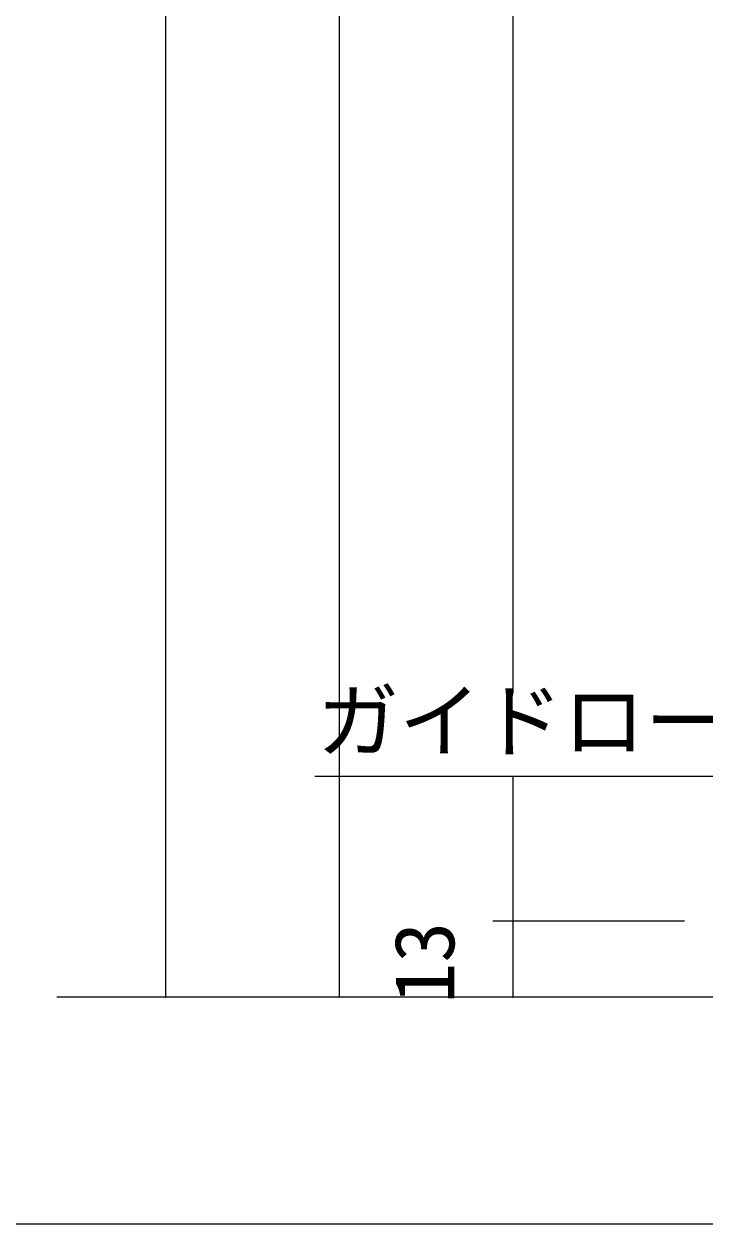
# Model space of a CAD drawing. Units: millimetres, scale not verified. Extents: x -800 to 800, y -554 to 554.
# Drawn here: x -593.1 to -476.9, y -27 to 178 of the extents above; entities that cross this region are included whole.
import ezdxf
from ezdxf.enums import TextEntityAlignment as Align

# ---------------------------------------------------------------- set-up
doc = ezdxf.new("R2010")
doc.units = ezdxf.units.MM
doc.header["$LTSCALE"] = 4
for name, color, linetype, lineweight in [('1-0', 7, 'Continuous', 25), ('1-4_0', 7, 'Continuous', 25), ('2-0', 7, 'Continuous', 25)]:
    doc.layers.add(name, color=color, linetype=linetype, lineweight=lineweight)
doc.styles.add('ＭＳ ゴシック', font='')
doc.styles.get('ＭＳ ゴシック').set_extended_font_data('MS Gothic')

msp = doc.modelspace()

# ---------------------------------------------------------------- linework, layer by layer
at = {"layer": '1-0'}
msp.add_lwpolyline([(152, -27), (-780, -27), (-780, 534)], dxfattribs=at)
msp.add_lwpolyline([(152, -27), (-780, -27), (-780, 534)], dxfattribs=at)
at = {"layer": '1-4_0'}
msp.add_lwpolyline([(152, -27), (-780, -27), (-780, 534)], dxfattribs=at)
at = {"layer": '2-0'}
for p, q in [((-568.962, 184.929), (-568.962, 11.797)), ((-539.317, 184.929), (-539.317, 11.797)), ((-509.672, 184.929), (-509.672, 63.639)), ((-543.454, 49.463), (-442.344, 49.463)), ((-509.672, 49.463), (-509.672, 11.797)), ((-513.081, 24.797), (-480.376, 24.797)), ((-509.628, 24.801), (-509.628, 24.797)), ((-587.531, 11.797), (-99.614, 11.797)), ((-568.927, 11.801), (-568.927, 11.797)), ((-539.277, 11.801), (-539.277, 11.797)), ((-509.628, 11.801), (-509.628, 11.797))]:
    msp.add_line(p, q, dxfattribs=at)
for centre, radius, start, end in [((-509.679, 24.797), 0.034, 169.66792, 176.48365), ((-509.679, 24.797), 0.0336, 176.49842, 183.50158), ((-509.679, 24.797), 0.034, 183.51635, 190.33208), ((-509.676, 24.796), 0.0372, 157.02491, 163.15709), ((-509.677, 24.796), 0.0353, 163.1618, 169.65809), ((-509.677, 24.797), 0.0353, 190.34191, 196.8382), ((-509.676, 24.797), 0.0372, 196.84291, 202.97509), ((-509.673, 24.795), 0.0395, 151.26123, 157.02452), ((-509.673, 24.798), 0.0395, 202.97548, 208.73877), ((-509.671, 24.794), 0.042, 145.84337, 151.26406), ((-509.671, 24.8), 0.042, 208.73594, 214.15663), ((-509.669, 24.792), 0.0444, 140.7223, 145.84837), ((-509.669, 24.801), 0.0444, 214.15163, 219.2777), ((-509.668, 24.791), 0.0464, 135.83518, 140.72872), ((-509.668, 24.802), 0.0464, 219.27128, 224.16482), ((-509.667, 24.79), 0.0478, 131.11038, 135.84255), ((-509.667, 24.803), 0.0478, 224.15745, 228.88962), ((-509.666, 24.79), 0.0483, 126.46998, 131.11849), ((-509.666, 24.804), 0.0483, 228.88151, 233.53002), ((-509.667, 24.79), 0.0477, 121.83029, 126.47884), ((-509.667, 24.803), 0.0477, 233.52116, 238.16971), ((-509.668, 24.792), 0.0461, 117.10086, 121.84002), ((-509.668, 24.802), 0.0461, 238.15998, 242.89914), ((-509.669, 24.794), 0.0434, 112.18274, 117.11163), ((-509.669, 24.799), 0.0434, 242.88837, 247.81726), ((-509.67, 24.797), 0.04, 106.96664, 112.19467), ((-509.67, 24.796), 0.04, 247.80533, 253.03336), ((-509.671, 24.801), 0.036, 101.33211, 106.97957), ((-509.671, 24.792), 0.036, 253.02043, 258.66789), ((-509.672, 24.805), 0.0318, 95.15006, 101.34529), ((-509.672, 24.788), 0.0318, 258.65471, 264.84994), ((-509.672, 24.806), 0.0313, 88.38364, 94.86852), ((-509.672, 24.788), 0.0313, 265.13148, 271.61636), ((-509.672, 24.794), 0.0434, 83.12314, 88.57708), ((-509.672, 24.8), 0.0434, 271.42292, 276.87686), ((-509.673, 24.792), 0.0453, 77.89537, 83.12598), ((-509.673, 24.802), 0.0453, 276.87402, 282.10463), ((-509.673, 24.79), 0.047, 72.84997, 77.89942), ((-509.673, 24.803), 0.047, 282.10058, 287.15003), ((-509.673, 24.789), 0.0483, 67.9366, 72.85478), ((-509.673, 24.805), 0.0483, 287.14522, 292.0634), ((-509.674, 24.788), 0.0491, 63.10034, 67.94188), ((-509.674, 24.805), 0.0491, 292.05812, 296.89966), ((-509.674, 24.788), 0.0492, 58.28351, 63.10588), ((-509.674, 24.805), 0.0492, 296.89412, 301.71649), ((-509.673, 24.788), 0.0486, 53.42696, 58.28916), ((-509.673, 24.805), 0.0486, 301.71084, 306.57304), ((-509.673, 24.789), 0.0474, 48.47111, 53.43255), ((-509.673, 24.804), 0.0474, 306.56745, 311.52889), ((-509.671, 24.791), 0.0457, 43.35728, 48.47643), ((-509.671, 24.803), 0.0457, 311.52357, 316.64272), ((-509.67, 24.792), 0.0435, 38.02972, 43.36198), ((-509.67, 24.801), 0.0435, 316.63802, 321.97028), ((-509.668, 24.794), 0.0412, 32.43901, 38.03329), ((-509.668, 24.8), 0.0412, 321.96671, 327.56099), ((-509.666, 24.795), 0.0389, 26.54704, 32.44071), ((-509.666, 24.799), 0.0389, 327.55929, 333.45296), ((-509.664, 24.796), 0.0368, 20.33391, 26.54599), ((-509.664, 24.798), 0.0368, 333.45401, 339.66609), ((-509.663, 24.796), 0.0351, 13.80584, 20.32921), ((-509.663, 24.797), 0.0351, 339.67079, 346.19416), ((-509.662, 24.797), 0.0339, 7.00248, 13.79688), ((-509.662, 24.797), 0.0339, 346.20312, 352.99752), ((-509.661, 24.797), 0.0335, 353.01066, 359.99945), ((-568.962, 11.797), 0.041, 171.54312, 177.18641), ((-568.965, 11.797), 0.0378, 177.03993, 182.96007), ((-568.967, 11.797), 0.0357, 183.12327, 189.10357), ((-568.962, 11.797), 0.0404, 165.91706, 171.53953), ((-568.965, 11.797), 0.0376, 189.1023, 194.81135), ((-568.963, 11.797), 0.04, 154.78523, 160.32681), ((-568.962, 11.797), 0.0401, 160.3286, 165.91437), ((-568.963, 11.798), 0.0394, 194.80826, 200.28022), ((-568.962, 11.799), 0.0411, 200.27599, 205.55649), ((-568.963, 11.797), 0.04, 149.28662, 154.78427), ((-568.96, 11.799), 0.0425, 205.55164, 210.69284), ((-568.963, 11.797), 0.04, 143.82571, 149.28631), ((-568.96, 11.8), 0.0435, 210.68774, 215.74477), ((-568.959, 11.8), 0.0439, 215.73969, 220.76823), ((-568.962, 11.797), 0.0401, 138.39047, 143.82588), ((-568.962, 11.797), 0.0401, 132.96563, 138.39089), ((-568.959, 11.8), 0.0438, 220.76339, 225.81781), ((-568.96, 11.799), 0.0433, 225.81343, 230.94516), ((-568.962, 11.797), 0.0401, 127.53469, 132.96608), ((-568.963, 11.797), 0.04, 122.08191, 127.53495), ((-568.96, 11.799), 0.0424, 230.94151, 236.1971), ((-568.963, 11.797), 0.04, 116.59423, 122.08175), ((-568.961, 11.798), 0.0412, 236.19454, 241.61322), ((-568.963, 11.797), 0.04, 111.06315, 116.59344), ((-568.961, 11.797), 0.0399, 241.61216, 247.22264), ((-568.963, 11.797), 0.0401, 105.48647, 111.06159), ((-568.962, 11.796), 0.0388, 247.22356, 253.04013), ((-568.962, 11.797), 0.0403, 99.86956, 105.48401), ((-568.962, 11.795), 0.0378, 253.04346, 259.06198), ((-568.962, 11.796), 0.0408, 94.22616, 99.86619), ((-568.962, 11.794), 0.0372, 259.06797, 265.26257), ((-568.962, 11.8), 0.0373, 88.48374, 94.47024), ((-568.962, 11.79), 0.0333, 264.99514, 271.69585), ((-568.962, 11.809), 0.0279, 81.42033, 88.21513), ((-568.962, 11.782), 0.0252, 272.01872, 279.55477), ((-568.963, 11.808), 0.0297, 74.97948, 81.41745), ((-568.963, 11.784), 0.0276, 279.5604, 286.5263), ((-568.963, 11.806), 0.0317, 68.88813, 74.98022), ((-568.964, 11.787), 0.0305, 286.52472, 292.92869), ((-568.964, 11.804), 0.0339, 63.11043, 68.89128), ((-568.965, 11.79), 0.0338, 292.92272, 298.81876), ((-568.965, 11.802), 0.0361, 57.5965, 63.11495), ((-568.966, 11.793), 0.0372, 298.8106, 304.27735), ((-568.966, 11.8), 0.0381, 52.28986, 57.60165), ((-568.968, 11.796), 0.0404, 304.26842, 309.39442), ((-568.967, 11.799), 0.0398, 47.13241, 52.29512), ((-568.97, 11.798), 0.0431, 309.38547, 314.26066), ((-568.968, 11.798), 0.0411, 42.06763, 47.13744), ((-568.971, 11.799), 0.0452, 314.25202, 318.96376), ((-568.969, 11.797), 0.042, 37.0427, 42.07221), ((-568.972, 11.8), 0.0464, 318.95552, 323.58734), ((-568.973, 11.8), 0.0466, 323.57948, 328.21123), ((-568.969, 11.797), 0.0424, 32.00991, 37.04664), ((-568.969, 11.797), 0.0425, 26.92804, 32.01303), ((-568.972, 11.8), 0.046, 328.20373, 332.91209), ((-568.969, 11.797), 0.0424, 21.76387, 26.93014), ((-568.971, 11.799), 0.0445, 332.905, 337.7637), ((-568.969, 11.797), 0.0421, 16.49382, 21.76473), ((-568.969, 11.799), 0.0425, 337.75721, 342.83631), ((-568.968, 11.797), 0.0418, 11.10593, 16.49324), ((-568.966, 11.798), 0.04, 342.83085, 348.19445), ((-568.968, 11.797), 0.0416, 5.60157, 11.10374), ((-568.962, 11.797), 0.0351, 353.89142, 359.96703), ((-568.964, 11.797), 0.0375, 348.19072, 353.89239), ((-539.317, 11.797), 0.041, 171.54312, 177.18641), ((-539.32, 11.797), 0.0378, 177.03993, 182.96007), ((-539.322, 11.797), 0.0357, 183.12327, 189.10357), ((-539.317, 11.797), 0.0404, 165.91706, 171.53953), ((-539.32, 11.797), 0.0376, 189.1023, 194.81135), ((-539.318, 11.797), 0.04, 154.78523, 160.32681), ((-539.317, 11.797), 0.0401, 160.3286, 165.91437), ((-539.318, 11.798), 0.0394, 194.80826, 200.28022), ((-539.317, 11.799), 0.0411, 200.27599, 205.55649), ((-539.318, 11.797), 0.04, 149.28662, 154.78427), ((-539.315, 11.799), 0.0425, 205.55164, 210.69284), ((-539.318, 11.797), 0.04, 143.82571, 149.28631), ((-539.315, 11.8), 0.0435, 210.68774, 215.74477), ((-539.318, 11.797), 0.0401, 138.39047, 143.82588), ((-539.314, 11.8), 0.0439, 215.73969, 220.76823), ((-539.317, 11.797), 0.0401, 132.96563, 138.39089), ((-539.314, 11.8), 0.0438, 220.76339, 225.81781), ((-539.315, 11.799), 0.0433, 225.81343, 230.94516), ((-539.317, 11.797), 0.0401, 127.53469, 132.96608), ((-539.318, 11.797), 0.04, 122.08191, 127.53495), ((-539.315, 11.799), 0.0424, 230.94151, 236.1971), ((-539.318, 11.797), 0.04, 116.59423, 122.08175), ((-539.316, 11.798), 0.0412, 236.19454, 241.61322), ((-539.318, 11.797), 0.04, 111.06315, 116.59344), ((-539.316, 11.797), 0.0399, 241.61216, 247.22264), ((-539.318, 11.797), 0.0401, 105.48647, 111.06159), ((-539.317, 11.796), 0.0388, 247.22356, 253.04013), ((-539.317, 11.797), 0.0403, 99.86956, 105.48401), ((-539.317, 11.795), 0.0378, 253.04346, 259.06198), ((-539.317, 11.796), 0.0408, 94.22616, 99.86619), ((-539.317, 11.794), 0.0372, 259.06797, 265.26257), ((-539.317, 11.796), 0.0416, 88.58138, 94.22605), ((-539.317, 11.794), 0.0372, 265.26908, 271.58605), ((-539.317, 11.796), 0.0412, 82.95382, 88.59887), ((-539.317, 11.794), 0.0372, 271.58451, 277.85024), ((-539.317, 11.797), 0.0405, 77.32053, 82.95002), ((-539.317, 11.794), 0.0375, 277.85755, 283.96879), ((-539.318, 11.795), 0.0382, 283.97343, 289.8928), ((-539.317, 11.797), 0.0402, 71.72164, 77.31761), ((-539.318, 11.796), 0.0393, 289.89487, 295.60767), ((-539.317, 11.797), 0.04, 66.16674, 71.71963), ((-539.317, 11.797), 0.04, 60.65736, 66.16558), ((-539.318, 11.797), 0.0406, 295.60754, 301.11934), ((-539.317, 11.797), 0.04, 55.18799, 60.65691), ((-539.319, 11.798), 0.0418, 301.11747, 306.45028), ((-539.32, 11.799), 0.0429, 306.44712, 311.63535), ((-539.317, 11.797), 0.0401, 49.74767, 55.18807), ((-539.317, 11.797), 0.0401, 44.32176, 49.74806), ((-539.32, 11.8), 0.0436, 311.6313, 316.7182), ((-539.317, 11.797), 0.0401, 38.89389, 44.32223), ((-539.32, 11.8), 0.0439, 316.71356, 321.74839), ((-539.317, 11.797), 0.04, 33.44793, 38.89422), ((-539.32, 11.8), 0.0438, 321.74341, 326.77927), ((-539.317, 11.797), 0.04, 27.96998, 33.44789), ((-539.32, 11.799), 0.043, 326.77416, 331.86629), ((-539.317, 11.797), 0.04, 22.45023, 27.96937), ((-539.319, 11.799), 0.0419, 331.86128, 337.06535), ((-539.317, 11.797), 0.04, 16.88476, 22.44887), ((-539.317, 11.798), 0.0403, 337.06076, 342.43078), ((-539.317, 11.797), 0.0402, 11.27695, 16.88253), ((-539.316, 11.798), 0.0385, 342.42705, 348.01243), ((-539.318, 11.797), 0.0407, 5.63842, 11.27381), ((-539.314, 11.797), 0.0366, 348.01015, 353.85151), ((-539.312, 11.797), 0.0348, 353.85145, 359.97491), ((-509.679, 11.797), 0.034, 169.66792, 176.48365), ((-509.682, 11.797), 0.0305, 176.32761, 183.67239), ((-509.683, 11.797), 0.0297, 183.90216, 191.11703), ((-509.676, 11.796), 0.0372, 157.02491, 163.15709), ((-509.677, 11.797), 0.0353, 163.1618, 169.65809), ((-509.68, 11.798), 0.0329, 191.11821, 197.69274), ((-509.676, 11.799), 0.0368, 197.6875, 203.6628), ((-509.673, 11.795), 0.0395, 151.26123, 157.02452), ((-509.672, 11.801), 0.0409, 203.65413, 209.10956), ((-509.671, 11.794), 0.042, 145.84337, 151.26406), ((-509.669, 11.803), 0.045, 209.09946, 214.13189), ((-509.669, 11.793), 0.0444, 140.7223, 145.84837), ((-509.666, 11.805), 0.0485, 214.12143, 218.83304), ((-509.668, 11.792), 0.0464, 135.83518, 140.72872), ((-509.664, 11.806), 0.0512, 218.8226, 223.31533), ((-509.667, 11.791), 0.0478, 131.11038, 135.84255), ((-509.663, 11.807), 0.0526, 223.30492, 227.67936), ((-509.666, 11.79), 0.0483, 126.46998, 131.11849), ((-509.663, 11.807), 0.0525, 227.66873, 232.0257), ((-509.667, 11.791), 0.0477, 121.83029, 126.47884), ((-509.664, 11.806), 0.0509, 232.01448, 236.45814), ((-509.668, 11.792), 0.0461, 117.10086, 121.84002), ((-509.665, 11.803), 0.0479, 236.44589, 241.08761), ((-509.669, 11.794), 0.0434, 112.18274, 117.11163), ((-509.667, 11.8), 0.0438, 241.07396, 246.03635), ((-509.67, 11.798), 0.04, 106.96664, 112.19467), ((-509.669, 11.795), 0.039, 246.02115, 251.44102), ((-509.671, 11.801), 0.036, 101.33211, 106.97957), ((-509.671, 11.791), 0.0339, 251.42475, 257.45272), ((-509.672, 11.806), 0.0318, 95.15006, 101.34529), ((-509.672, 11.786), 0.0291, 257.43724, 264.22946), ((-509.672, 11.806), 0.0313, 88.38364, 94.86852), ((-509.672, 11.785), 0.028, 264.55097, 271.80604), ((-509.672, 11.794), 0.0434, 83.12314, 88.57708), ((-509.672, 11.796), 0.0391, 271.6082, 277.66192), ((-509.673, 11.792), 0.0453, 77.89537, 83.12598), ((-509.673, 11.799), 0.0419, 277.66042, 283.33882), ((-509.673, 11.79), 0.047, 72.84997, 77.89942), ((-509.673, 11.801), 0.0447, 283.33469, 288.67768), ((-509.673, 11.789), 0.0483, 67.9366, 72.85478), ((-509.674, 11.804), 0.0474, 288.67193, 293.73602), ((-509.674, 11.788), 0.0491, 63.10034, 67.94188), ((-509.675, 11.806), 0.0497, 293.72934, 298.58064), ((-509.674, 11.788), 0.0492, 58.28351, 63.10588), ((-509.676, 11.807), 0.0512, 298.57342, 303.28337), ((-509.676, 11.808), 0.0518, 303.27578, 307.91911), ((-509.673, 11.789), 0.0486, 53.42696, 58.28916), ((-509.673, 11.79), 0.0474, 48.47111, 53.43255), ((-509.676, 11.808), 0.0514, 307.91119, 312.56525), ((-509.671, 11.791), 0.0457, 43.35728, 48.47643), ((-509.675, 11.807), 0.05, 312.55699, 317.30208), ((-509.67, 11.793), 0.0435, 38.02972, 43.36198), ((-509.673, 11.805), 0.0476, 317.29348, 322.21327), ((-509.668, 11.794), 0.0412, 32.43901, 38.03329), ((-509.671, 11.803), 0.0445, 322.20445, 327.38585), ((-509.666, 11.795), 0.0389, 26.54704, 32.44071), ((-509.668, 11.801), 0.041, 327.37721, 332.90871), ((-509.665, 11.799), 0.0373, 332.9011, 338.86807), ((-509.664, 11.796), 0.0368, 20.33391, 26.54599), ((-509.663, 11.797), 0.0351, 13.80584, 20.32921), ((-509.661, 11.798), 0.0337, 338.86299, 345.33842), ((-509.662, 11.797), 0.0339, 7.00248, 13.79688), ((-509.656, 11.797), 0.0281, 352.3743, 359.95289), ((-509.658, 11.797), 0.0306, 345.33813, 352.36708)]:
    msp.add_arc(centre, radius, start, end, dxfattribs=at)

# ---------------------------------------------------------------- texts
at = {"layer": '2-0', "style": 'ＭＳ ゴシック'}
msp.add_text('ガイドローラー', height=10.26, dxfattribs=at).set_placement((-543.1, 50.759), align=Align.BOTTOM_LEFT)
msp.add_text('13', height=10.26, rotation=90, dxfattribs=at).set_placement((-516.576, 10.663), align=Align.BOTTOM_LEFT)

doc.saveas('drawing.dxf')
